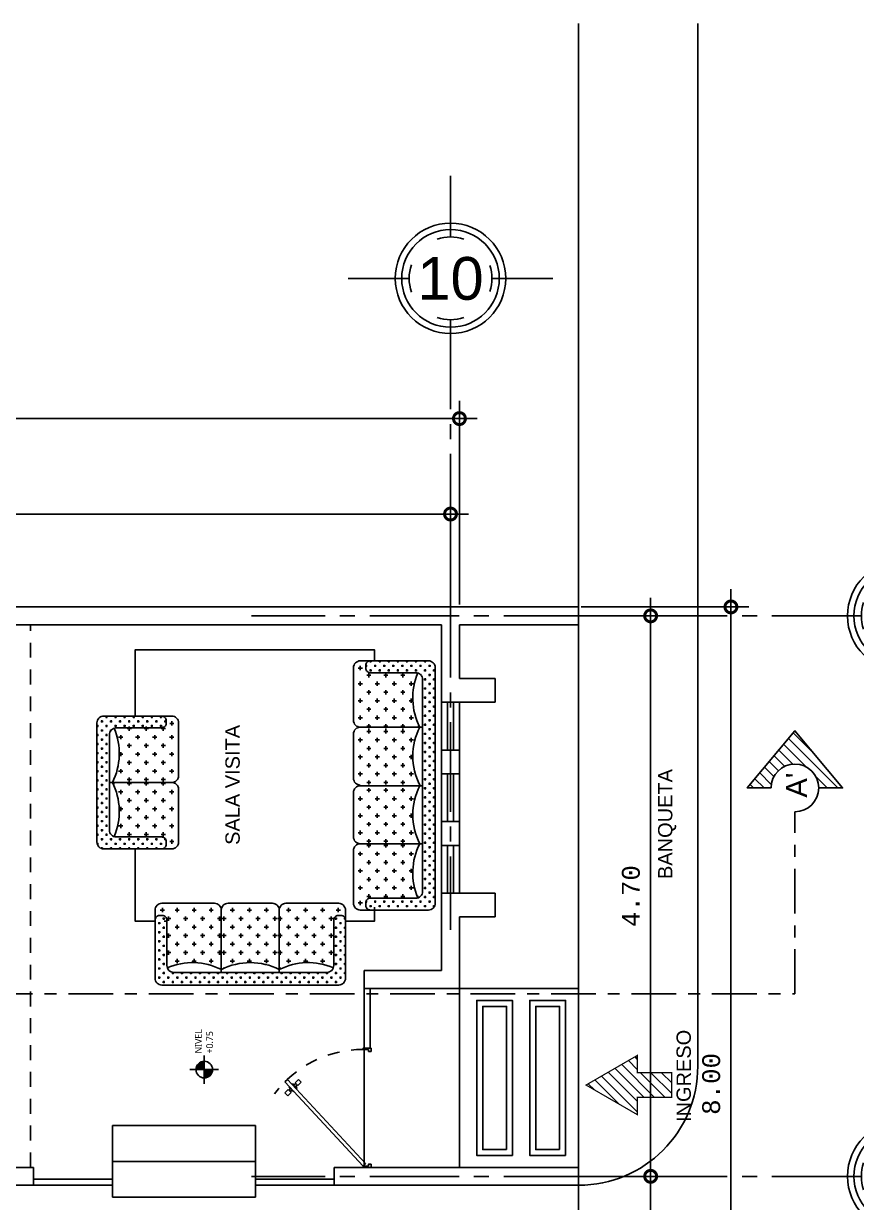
# Model space of a CAD drawing. Header units: inches. Extents: x -9 to 337, y -247 to 209.
# Drawn here: x 297.27 to 304.25, y 95.69 to 105.57 of the extents above; entities that cross this region are included whole.
import ezdxf
from ezdxf.enums import TextEntityAlignment as Align

# ---------------------------------------------------------------- set-up
doc = ezdxf.new("R2010")
doc.units = ezdxf.units.IN
doc.header["$MEASUREMENT"] = 0
doc.header["$PDMODE"] = 34
for name, pattern in [('CENTER2', [1.125, 0.75, -0.125, 0.125, -0.125]), ('HIDDEN', [0.375, 0.25, -0.125]), ('RAYITAS', [0.375, 0.25, -0.125])]:
    doc.linetypes.add(name, pattern=pattern)
for name, color, linetype in [('artefactos', 9, 'Continuous'), ('FURN', 7, 'Continuous'), ('HATCH-F', 7, 'Continuous')]:
    doc.layers.add(name, color=color, linetype=linetype)
doc.styles.add('MONOTXT4', font='monotxt4.shx')
doc.styles.get("Standard").update_dxf_attribs({"font": 'arial.ttf'})
doc.linetypes.add('ZIGZAG', pattern='A,0.0001,-0.2,[131,ltypeshp.shx,S=0.2,R=0,X=-0.2,Y=0],-0.4,[131,ltypeshp.shx,S=0.2,R=180,X=0.2,Y=0],-0.2', length=0.8001)
doc.dimstyles.new('E100', dxfattribs={"dimtxt": 0.15, "dimasz": 0.2, "dimexe": 0.15, "dimexo": 0.02, "dimgap": 0.09, "dimtad": 1, "dimzin": 0, "dimdsep": 46, "dimtxsty": 'MONOTXT4', "dimblk": 'DOTSMALL', "dimcen": 0.01, "dimdle": 0.15, "dimclrd": 1, "dimclre": 1, "dimclrt": 2, "dimadec": 0, "dimazin": 0, "dimtfac": 1, "dimtofl": 0, "dimtmove": 1, "dimatfit": 1, "dimldrblk": 'OPEN90', "dimfxl": 1, "dimtolj": 1, "dimtzin": 0, "dimarcsym": 0})

# ---------------------------------------------------------------- blocks, each defined once
blk = doc.blocks.new('*X4')
at = {"color": 0}
for p, q in [((-217.62, -46), (-217, -46)), ((-217.5, -46.5), (-217.5, -45.64)), ((-215.8, -44), (-215, -44)), ((-215.5, -44.5), (-215.5, -43.9)), ((-214, -46), (-213, -46)), ((-213.5, -46.5), (-213.5, -45.5)), ((-212, -44), (-211, -44)), ((-211.5, -44.5), (-211.5, -43.8)), ((-210, -46), (-209, -46)), ((-209.5, -46.5), (-209.5, -45.5)), ((-208, -44), (-207, -44)), ((-207.5, -44.5), (-207.5, -43.8)), ((-206, -46), (-205, -46)), ((-205.5, -46.5), (-205.5, -45.5)), ((-204, -44), (-203, -44)), ((-203.5, -44.5), (-203.5, -43.8)), ((-202, -46), (-201, -46)), ((-201.5, -46.5), (-201.5, -45.5)), ((-200, -44), (-199, -44)), ((-199.5, -44.5), (-199.5, -43.8)), ((-198, -46), (-197, -46)), ((-197.5, -46.5), (-197.5, -45.5)), ((-196, -44), (-195, -44)), ((-195.5, -44.5), (-195.5, -43.8)), ((-194, -46), (-193, -46)), ((-193.5, -46.5), (-193.5, -45.5)), ((-192, -44), (-191, -44)), ((-191.5, -44.5), (-191.5, -43.8)), ((-190, -46), (-189, -46)), ((-189.5, -46.5), (-189.5, -45.5)), ((-188, -44), (-187, -44)), ((-187.5, -44.5), (-187.5, -43.8)), ((-186, -46), (-185, -46)), ((-185.5, -46.5), (-185.5, -45.5)), ((-184, -44), (-183, -44)), ((-183.5, -44.5), (-183.5, -43.8)), ((-182, -46), (-181, -46)), ((-181.5, -46.5), (-181.5, -45.5)), ((-180, -44), (-179, -44)), ((-179.5, -44.5), (-179.5, -43.8)), ((-178, -46), (-177, -46)), ((-177.5, -46.5), (-177.5, -45.5)), ((-176, -44), (-175, -44)), ((-175.5, -44.5), (-175.5, -43.8)), ((-174, -46), (-173, -46)), ((-173.5, -46.5), (-173.5, -45.5)), ((-172, -44), (-171, -44)), ((-171.5, -44.5), (-171.5, -43.8)), ((-170, -46), (-169, -46)), ((-169.5, -46.5), (-169.5, -45.5)), ((-168, -44), (-167, -44)), ((-167.5, -44.5), (-167.5, -43.8)), ((-166, -46), (-165, -46)), ((-165.5, -46.5), (-165.5, -45.5)), ((-164, -44), (-163, -44)), ((-163.5, -44.5), (-163.5, -43.8)), ((-162, -46), (-161, -46)), ((-161.5, -46.5), (-161.5, -45.5)), ((-217.73, -50), (-217, -50)), ((-217.5, -50.5), (-217.5, -49.5)), ((-216, -48), (-215, -48)), ((-215.5, -48.5), (-215.5, -47.5)), ((-215.5, -52.5), (-215.5, -51.5)), ((-214, -50), (-213, -50)), ((-213.5, -50.5), (-213.5, -49.5)), ((-212, -48), (-211, -48)), ((-211.5, -48.5), (-211.5, -47.5)), ((-208, -48), (-207, -48)), ((-207.5, -48.5), (-207.5, -47.5)), ((-204, -48), (-203, -48)), ((-203.5, -48.5), (-203.5, -47.5)), ((-200, -48), (-199, -48)), ((-199.5, -48.5), (-199.5, -47.5)), ((-196, -48), (-195, -48)), ((-195.5, -48.5), (-195.5, -47.5)), ((-192, -48), (-191, -48)), ((-191.5, -48.5), (-191.5, -47.5)), ((-188, -48), (-187, -48)), ((-187.5, -48.5), (-187.5, -47.5)), ((-184, -48), (-183, -48)), ((-183.5, -48.5), (-183.5, -47.5)), ((-180, -48), (-179, -48)), ((-179.5, -48.5), (-179.5, -47.5)), ((-176, -48), (-175, -48)), ((-175.5, -48.5), (-175.5, -47.5)), ((-172, -48), (-171, -48)), ((-171.5, -48.5), (-171.5, -47.5)), ((-168, -48), (-167, -48)), ((-167.5, -48.5), (-167.5, -47.5)), ((-165.55, -50), (-165, -50)), ((-165.5, -50.04), (-165.5, -49.5)), ((-164, -48), (-163, -48)), ((-163.5, -48.5), (-163.5, -47.5)), ((-163.5, -52.5), (-163.5, -51.5)), ((-162, -50), (-161, -50)), ((-161.5, -50.5), (-161.5, -49.5)), ((-160, -48), (-159.19, -48)), ((-159.5, -48.5), (-159.5, -47.5)), ((-159.5, -52.5), (-159.5, -51.5)), ((-217.73, -54), (-217, -54)), ((-217.5, -54.5), (-217.5, -53.5)), ((-216, -52), (-215, -52)), ((-216, -56), (-215, -56)), ((-215.5, -56.5), (-215.5, -55.5)), ((-214, -54), (-213, -54)), ((-213.5, -54.5), (-213.5, -53.5)), ((-164, -52), (-163, -52)), ((-164, -56), (-163, -56)), ((-163.5, -56.5), (-163.5, -55.5)), ((-162, -54), (-161, -54)), ((-161.5, -54.5), (-161.5, -53.5)), ((-160, -52), (-159.19, -52)), ((-160, -56), (-159.19, -56)), ((-159.5, -56.5), (-159.5, -55.5)), ((-217.73, -58), (-217, -58)), ((-217.73, -62), (-217, -62)), ((-217.5, -58.5), (-217.5, -57.5)), ((-217.5, -62.5), (-217.5, -61.5)), ((-216, -60), (-215, -60)), ((-215.5, -60.5), (-215.5, -59.5)), ((-214, -58), (-213, -58)), ((-214, -62), (-213, -62)), ((-213.5, -58.5), (-213.5, -57.5)), ((-213.5, -62.5), (-213.5, -61.5)), ((-164, -60), (-163, -60)), ((-163.5, -60.5), (-163.5, -59.5)), ((-162, -58), (-161, -58)), ((-162, -62), (-161, -62)), ((-161.5, -58.5), (-161.5, -57.5)), ((-161.5, -62.5), (-161.5, -61.5)), ((-160, -60), (-159.19, -60)), ((-159.5, -60.5), (-159.5, -59.5)), ((-217.73, -66), (-217, -66)), ((-217.5, -66.5), (-217.5, -65.5)), ((-216, -64), (-215, -64)), ((-215.5, -64.5), (-215.5, -63.5)), ((-215.5, -68.5), (-215.5, -67.5)), ((-214, -66), (-213, -66)), ((-213.5, -66.5), (-213.5, -65.5)), ((-164, -64), (-163, -64)), ((-163.5, -64.5), (-163.5, -63.5)), ((-163.5, -68.5), (-163.5, -67.5)), ((-162, -66), (-161, -66)), ((-161.5, -66.5), (-161.5, -65.5)), ((-160, -64), (-159.19, -64)), ((-159.5, -64.5), (-159.5, -63.5)), ((-159.5, -68.5), (-159.5, -67.5)), ((-217.73, -70), (-217, -70)), ((-217.5, -70.5), (-217.5, -69.5)), ((-216, -68), (-215, -68)), ((-216, -72), (-215, -72)), ((-215.5, -72.5), (-215.5, -71.5)), ((-214, -70), (-213, -70)), ((-213.5, -70.5), (-213.5, -69.5)), ((-164, -68), (-163, -68)), ((-164, -72), (-163, -72)), ((-163.5, -72.5), (-163.5, -71.5)), ((-162, -70), (-161, -70)), ((-161.5, -70.5), (-161.5, -69.5)), ((-160, -68), (-159.19, -68)), ((-160, -72), (-159.19, -72)), ((-159.5, -72.5), (-159.5, -71.5)), ((-214, -74), (-213.25, -74)), ((-213.5, -74.17), (-213.5, -73.5)), ((-162, -74), (-161, -74)), ((-161.5, -74.43), (-161.5, -73.5))]:
    blk.add_line(p, q, dxfattribs=at)
blk = doc.blocks.new('*X3')
at = {"color": 0}
for p, q in [((-186.56, -8.44), (-186.56, -8.43)), ((-182.81, -12.19), (-182.81, -10.31)), ((-167.81, -12.19), (-167.81, -10.31)), ((-164.06, -8.44), (-164.06, -8.09)), ((-187.5, -15), (-185.62, -15)), ((-186.56, -15.94), (-186.56, -14.06)), ((-183.75, -11.25), (-181.88, -11.25)), ((-180, -15), (-178.12, -15)), ((-179.06, -15.94), (-179.06, -14.06)), ((-176.25, -11.25), (-174.38, -11.25)), ((-175.31, -12.19), (-175.31, -10.6)), ((-172.5, -15), (-170.62, -15)), ((-171.56, -15.94), (-171.56, -14.06)), ((-168.75, -11.25), (-166.88, -11.25)), ((-165, -15), (-163.12, -15)), ((-164.06, -15.94), (-164.06, -14.06)), ((-183.75, -18.75), (-181.88, -18.75)), ((-182.81, -19.69), (-182.81, -17.81)), ((-176.25, -18.75), (-174.38, -18.75)), ((-175.31, -19.69), (-175.31, -17.81)), ((-168.75, -18.75), (-166.88, -18.75)), ((-167.81, -19.69), (-167.81, -17.81)), ((-187.5, -22.5), (-185.62, -22.5)), ((-186.56, -23.44), (-186.56, -21.56)), ((-182.81, -27.19), (-182.81, -25.31)), ((-180, -22.5), (-178.12, -22.5)), ((-179.06, -23.44), (-179.06, -21.56)), ((-175.31, -27.19), (-175.31, -25.31)), ((-172.5, -22.5), (-170.62, -22.5)), ((-171.56, -23.44), (-171.56, -21.56)), ((-167.81, -27.19), (-167.81, -25.31)), ((-165, -22.5), (-163.12, -22.5)), ((-164.06, -23.44), (-164.06, -21.56)), ((-187.5, -30), (-185.62, -30)), ((-186.56, -30.94), (-186.56, -29.06)), ((-183.75, -26.25), (-181.88, -26.25)), ((-180, -30), (-178.12, -30)), ((-179.06, -30.94), (-179.06, -29.06)), ((-176.25, -26.25), (-174.38, -26.25)), ((-172.5, -30), (-170.62, -30)), ((-171.56, -30.94), (-171.56, -29.06)), ((-168.75, -26.25), (-166.88, -26.25)), ((-165, -30), (-163.12, -30)), ((-164.06, -30.94), (-164.06, -29.06)), ((-183.75, -33.75), (-181.88, -33.75)), ((-182.81, -34.69), (-182.81, -32.81)), ((-176.25, -33.75), (-174.38, -33.75)), ((-175.31, -34.69), (-175.31, -32.81)), ((-168.75, -33.75), (-166.88, -33.75)), ((-167.81, -34.69), (-167.81, -32.81)), ((-179.06, -36.74), (-179.06, -36.56)), ((-171.56, -36.74), (-171.56, -36.56))]:
    blk.add_line(p, q, dxfattribs=at)
blk = doc.blocks.new('a2')
at = {"layer": 'FURN', "color": 1}
blk.add_line((26.73, -358.041), (26.73, -358.587), dxfattribs=at)
blk.add_lwpolyline([(27.316, -358.499, -0.414214), (27.276, -358.539), (27.251, -358.539, -0.414214), (27.211, -358.499), (27.211, -358.097, 0.414214), (27.151, -358.037), (26.31, -358.037, 0.414214), (26.25, -358.097), (26.25, -358.499, -0.414214), (26.21, -358.539), (26.185, -358.539, -0.414214), (26.145, -358.499), (26.145, -357.987, -0.414214), (26.205, -357.927), (27.256, -357.927, -0.414214), (27.316, -357.987), (27.316, -358.587, -0.414214), (27.256, -358.647), (26.79, -358.647, -0.414214), (26.73, -358.587), (26.73, -358.587, -0.414214), (26.67, -358.647), (26.205, -358.647, -0.414214), (26.145, -358.587), (26.145, -358.499)], format="xyb", dxfattribs=at)
for centre, start, end in [((26.475, -357.56), 246.8146, 296.9546), ((26.986, -357.56), 243.0454, 293.1854)]:
    blk.add_arc(centre, 0.564, start, end, dxfattribs=at)
at = {"layer": 'HATCH-F', "color": 1}
for p, q in [((26.209, -358.569), (26.209, -358.606)), ((27.251, -358.569), (27.251, -358.606)), ((26.228, -358.587), (26.19, -358.587)), ((27.27, -358.587), (27.232, -358.587))]:
    blk.add_line(p, q, dxfattribs=at)
at = {"layer": 'HATCH-F', "color": 8, "transparency": 33554610}
for name, p, xscale, yscale, zscale in [('*X4', (30.499, -357.051), 0.01999999999998892, 0.01999999999998892, 0.01999999999998892), ('*X3', (30.003, -357.912), 0.01999999999998892, 0.01999999999998892, 0.01999999999998892), ('*X3', (23.474, -357.912), -0.01999999999998892, 0.01999999999998181, 0.01999999999999034)]:
    blk.add_blockref(name, p, dxfattribs=dict(at, xscale=xscale, yscale=yscale, zscale=zscale))
blk = doc.blocks.new('*X5')
at = {"color": 0}
for p, q in [((-186.56, -8.44), (-186.56, -8.43)), ((-182.81, -12.19), (-182.81, -10.31)), ((-167.81, -12.19), (-167.81, -10.31)), ((-164.06, -8.44), (-164.06, -8.09)), ((-187.5, -15), (-185.62, -15)), ((-186.56, -15.94), (-186.56, -14.06)), ((-183.75, -11.25), (-181.88, -11.25)), ((-180, -15), (-178.12, -15)), ((-179.06, -15.94), (-179.06, -14.06)), ((-176.25, -11.25), (-174.38, -11.25)), ((-175.31, -12.19), (-175.31, -10.6)), ((-172.5, -15), (-170.62, -15)), ((-171.56, -15.94), (-171.56, -14.06)), ((-168.75, -11.25), (-166.88, -11.25)), ((-165, -15), (-163.12, -15)), ((-164.06, -15.94), (-164.06, -14.06)), ((-183.75, -18.75), (-181.88, -18.75)), ((-182.81, -19.69), (-182.81, -17.81)), ((-176.25, -18.75), (-174.38, -18.75)), ((-175.31, -19.69), (-175.31, -17.81)), ((-168.75, -18.75), (-166.88, -18.75)), ((-167.81, -19.69), (-167.81, -17.81)), ((-187.5, -22.5), (-185.62, -22.5)), ((-186.56, -23.44), (-186.56, -21.56)), ((-182.81, -27.19), (-182.81, -25.31)), ((-180, -22.5), (-178.12, -22.5)), ((-179.06, -23.44), (-179.06, -21.56)), ((-175.31, -27.19), (-175.31, -25.31)), ((-172.5, -22.5), (-170.62, -22.5)), ((-171.56, -23.44), (-171.56, -21.56)), ((-167.81, -27.19), (-167.81, -25.31)), ((-165, -22.5), (-163.12, -22.5)), ((-164.06, -23.44), (-164.06, -21.56)), ((-187.5, -30), (-185.62, -30)), ((-186.56, -30.94), (-186.56, -29.06)), ((-183.75, -26.25), (-181.88, -26.25)), ((-180, -30), (-178.12, -30)), ((-179.06, -30.94), (-179.06, -29.06)), ((-176.25, -26.25), (-174.38, -26.25)), ((-172.5, -30), (-170.62, -30)), ((-171.56, -30.94), (-171.56, -29.06)), ((-168.75, -26.25), (-166.88, -26.25)), ((-165, -30), (-163.12, -30)), ((-164.06, -30.94), (-164.06, -29.06)), ((-183.75, -33.75), (-181.88, -33.75)), ((-182.81, -34.69), (-182.81, -32.81)), ((-176.25, -33.75), (-174.38, -33.75)), ((-175.31, -34.69), (-175.31, -32.81)), ((-168.75, -33.75), (-166.88, -33.75)), ((-167.81, -34.69), (-167.81, -32.81)), ((-179.06, -36.74), (-179.06, -36.56)), ((-171.56, -36.74), (-171.56, -36.56))]:
    blk.add_line(p, q, dxfattribs=at)
blk = doc.blocks.new('*X6')
at = {"color": 0}
for p, q in [((-217.2, -2), (-217, -2)), ((-216, -4), (-215, -4)), ((-215.5, -4.5), (-215.5, -3.5)), ((-214, -2), (-213, -2)), ((-213.5, -2.5), (-213.5, -1.5)), ((-212, -4), (-211, -4)), ((-211.5, -4.5), (-211.5, -3.5)), ((-210, -2), (-209, -2)), ((-209.5, -2.5), (-209.5, -1.5)), ((-208, -4), (-207, -4)), ((-207.5, -4.5), (-207.5, -3.5)), ((-206, -2), (-205, -2)), ((-205.5, -2.5), (-205.5, -1.5)), ((-204, -4), (-203, -4)), ((-203.5, -4.5), (-203.5, -3.5)), ((-202, -2), (-201, -2)), ((-201.5, -2.5), (-201.5, -1.5)), ((-200, -4), (-199, -4)), ((-199.5, -4.5), (-199.5, -3.5)), ((-198, -2), (-197, -2)), ((-197.5, -2.5), (-197.5, -1.5)), ((-196, -4), (-195, -4)), ((-195.5, -4.5), (-195.5, -3.5)), ((-194, -2), (-193, -2)), ((-193.5, -2.5), (-193.5, -1.5)), ((-192, -4), (-191, -4)), ((-191.5, -4.5), (-191.5, -3.5)), ((-190, -2), (-189, -2)), ((-189.5, -2.5), (-189.5, -1.5)), ((-188, -4), (-187, -4)), ((-187.5, -4.5), (-187.5, -3.5)), ((-186, -2), (-185, -2)), ((-185.5, -2.5), (-185.5, -1.5)), ((-184, -4), (-183, -4)), ((-183.5, -4.5), (-183.5, -3.5)), ((-182, -2), (-181, -2)), ((-181.5, -2.5), (-181.5, -1.5)), ((-180, -4), (-179, -4)), ((-179.5, -4.5), (-179.5, -3.5)), ((-178, -2), (-177, -2)), ((-177.5, -2.5), (-177.5, -1.5)), ((-176, -4), (-175, -4)), ((-175.5, -4.5), (-175.5, -3.5)), ((-174, -2), (-173, -2)), ((-173.5, -2.5), (-173.5, -1.5)), ((-172, -4), (-171, -4)), ((-171.5, -4.5), (-171.5, -3.5)), ((-170, -2), (-169, -2)), ((-169.5, -2.5), (-169.5, -1.5)), ((-168, -4), (-167, -4)), ((-167.5, -4.5), (-167.5, -3.5)), ((-166, -2), (-165, -2)), ((-165.5, -2.5), (-165.5, -1.5)), ((-164, -4), (-163, -4)), ((-163.5, -4.5), (-163.5, -3.5)), ((-162, -2), (-161, -2)), ((-161.5, -2.5), (-161.5, -1.5)), ((-160, -4), (-159, -4)), ((-159.5, -4.5), (-159.5, -3.5)), ((-158, -2), (-157, -2)), ((-157.5, -2.5), (-157.5, -1.5)), ((-156, -4), (-155, -4)), ((-155.5, -4.5), (-155.5, -3.5)), ((-154, -2), (-153, -2)), ((-153.5, -2.5), (-153.5, -1.5)), ((-152, -4), (-151, -4)), ((-151.5, -4.5), (-151.5, -3.5)), ((-150, -2), (-149, -2)), ((-149.5, -2.5), (-149.5, -1.5)), ((-148, -4), (-147, -4)), ((-147.5, -4.5), (-147.5, -3.5)), ((-146, -2), (-145, -2)), ((-145.5, -2.5), (-145.5, -1.5)), ((-144, -4), (-143, -4)), ((-143.5, -4.5), (-143.5, -3.5)), ((-142, -2), (-141, -2)), ((-141.5, -2.5), (-141.5, -1.5)), ((-140, -4), (-139, -4)), ((-139.5, -4.5), (-139.5, -3.5)), ((-138, -2), (-137, -2)), ((-137.5, -2.5), (-137.5, -1.5)), ((-136, -4), (-135, -4)), ((-135.5, -4.5), (-135.5, -3.5)), ((-217.73, -6), (-217, -6)), ((-217.73, -10), (-217, -10)), ((-217.5, -6.5), (-217.5, -5.5)), ((-217.5, -10.5), (-217.5, -9.5)), ((-216, -8), (-215, -8)), ((-215.5, -8.5), (-215.5, -7.5)), ((-214, -6), (-213, -6)), ((-214, -10), (-213, -10)), ((-213.5, -6.5), (-213.5, -5.5)), ((-213.5, -10.5), (-213.5, -9.5)), ((-210, -6), (-209, -6)), ((-209.5, -6.24), (-209.5, -5.5)), ((-206, -6), (-205, -6)), ((-205.5, -6.24), (-205.5, -5.5)), ((-202, -6), (-201, -6)), ((-201.5, -6.24), (-201.5, -5.5)), ((-198, -6), (-197, -6)), ((-197.5, -6.24), (-197.5, -5.5)), ((-194, -6), (-193, -6)), ((-193.5, -6.24), (-193.5, -5.5)), ((-190, -6), (-189, -6)), ((-189.5, -6.24), (-189.5, -5.5)), ((-186, -6), (-185, -6)), ((-185.5, -6.24), (-185.5, -5.5)), ((-182, -6), (-181, -6)), ((-181.5, -6.24), (-181.5, -5.5)), ((-178, -6), (-177, -6)), ((-177.5, -6.24), (-177.5, -5.5)), ((-174, -6), (-173, -6)), ((-173.5, -6.24), (-173.5, -5.5)), ((-170, -6), (-169, -6)), ((-169.5, -6.24), (-169.5, -5.5)), ((-166, -6), (-165, -6)), ((-165.5, -6.24), (-165.5, -5.5)), ((-162, -6), (-161, -6)), ((-161.5, -6.24), (-161.5, -5.5)), ((-158, -6), (-157, -6)), ((-157.5, -6.24), (-157.5, -5.5)), ((-154, -6), (-153, -6)), ((-153.5, -6.24), (-153.5, -5.5)), ((-150, -6), (-149, -6)), ((-149.5, -6.24), (-149.5, -5.5)), ((-146, -6), (-145, -6)), ((-145.5, -6.24), (-145.5, -5.5)), ((-142, -6), (-141, -6)), ((-141.5, -6.27), (-141.5, -5.5)), ((-139.18, -8), (-139, -8)), ((-138, -6), (-137, -6)), ((-138, -10), (-137, -10)), ((-137.5, -6.5), (-137.5, -5.5)), ((-137.5, -10.5), (-137.5, -9.5)), ((-136, -8), (-135, -8)), ((-135.5, -8.5), (-135.5, -7.5)), ((-134, -6), (-133.67, -6)), ((-134, -10), (-133.67, -10)), ((-217.73, -14), (-217, -14)), ((-217.5, -14.5), (-217.5, -13.5)), ((-216, -12), (-215, -12)), ((-215.5, -12.5), (-215.5, -11.5)), ((-215.5, -16.5), (-215.5, -15.5)), ((-214, -14), (-213, -14)), ((-213.5, -14.5), (-213.5, -13.5)), ((-138, -14), (-137, -14)), ((-137.5, -14.5), (-137.5, -13.5)), ((-136, -12), (-135, -12)), ((-135.5, -12.5), (-135.5, -11.5)), ((-135.5, -16.5), (-135.5, -15.5)), ((-134, -14), (-133.67, -14)), ((-217.73, -18), (-217, -18)), ((-217.5, -18.5), (-217.5, -17.5)), ((-216, -16), (-215, -16)), ((-216, -20), (-215, -20)), ((-215.5, -20.5), (-215.5, -19.5)), ((-214, -18), (-213, -18)), ((-213.5, -18.5), (-213.5, -17.5)), ((-138, -18), (-137, -18)), ((-137.5, -18.5), (-137.5, -17.5)), ((-136, -16), (-135, -16)), ((-136, -20), (-135, -20)), ((-135.5, -20.5), (-135.5, -19.5)), ((-134, -18), (-133.67, -18)), ((-217.73, -22), (-217, -22)), ((-217.5, -22.5), (-217.5, -21.5)), ((-217.5, -26.5), (-217.5, -25.5)), ((-216, -24), (-215, -24)), ((-215.5, -24.5), (-215.5, -23.5)), ((-214, -22), (-213, -22)), ((-213.5, -22.5), (-213.5, -21.5)), ((-213.5, -26.5), (-213.5, -25.5)), ((-138, -22), (-137, -22)), ((-137.5, -22.5), (-137.5, -21.5)), ((-137.5, -26.5), (-137.5, -25.5)), ((-136, -24), (-135, -24)), ((-135.5, -24.5), (-135.5, -23.5)), ((-134, -22), (-133.67, -22)), ((-217.73, -26), (-217, -26)), ((-217.73, -30), (-217, -30)), ((-217.5, -30.5), (-217.5, -29.5)), ((-216, -28), (-215, -28)), ((-215.5, -28.5), (-215.5, -27.5)), ((-214, -26), (-213, -26)), ((-214, -30), (-213, -30)), ((-213.5, -30.5), (-213.5, -29.5)), ((-138, -26), (-137, -26)), ((-138, -30), (-137, -30)), ((-137.5, -30.5), (-137.5, -29.5)), ((-136, -28), (-135, -28)), ((-135.5, -28.5), (-135.5, -27.5)), ((-134, -26), (-133.67, -26)), ((-134, -30), (-133.67, -30))]:
    blk.add_line(p, q, dxfattribs=at)
blk = doc.blocks.new('a3')
at = {"layer": 'FURN', "color": 1}
blk.add_line((29.079, -358.14), (29.079, -358.686), dxfattribs=at)
for points in [[(29.59, -358.14), (29.59, -358.686, 0.414214), (29.65, -358.746), (30.115, -358.746, 0.414214), (30.175, -358.686), (30.175, -358.085, 0.414214), (30.115, -358.025), (28.554, -358.025, 0.414214), (28.494, -358.085), (28.494, -358.598, 0.414214), (28.534, -358.638), (28.558, -358.638, 0.414214), (28.598, -358.598), (28.598, -358.196, -0.414214), (28.658, -358.136), (30.01, -358.136, -0.414214), (30.07, -358.196), (30.07, -358.598, 0.414214), (30.11, -358.638), (30.135, -358.638, 0.414214), (30.175, -358.598)], [(29.59, -358.686, -0.414214), (29.53, -358.746), (29.139, -358.746, -0.414214), (29.079, -358.686, -0.414214), (29.019, -358.746), (28.554, -358.746, -0.414214), (28.494, -358.686), (28.494, -358.598)]]:
    blk.add_lwpolyline(points, format="xyb", dxfattribs=at)
for centre, start, end in [((28.823, -357.659), 246.8146, 296.9299), ((29.334, -357.659), 243.0701, 296.9299), ((29.845, -357.659), 243.0701, 293.1854)]:
    blk.add_arc(centre, 0.564, start, end, dxfattribs=at)
at = {"layer": 'HATCH-F', "color": 1}
for p, q in [((28.558, -358.667), (28.558, -358.705)), ((30.11, -358.667), (30.11, -358.705)), ((28.577, -358.686), (28.539, -358.686)), ((30.129, -358.686), (30.092, -358.686))]:
    blk.add_line(p, q, dxfattribs=at)
at = {"layer": 'HATCH-F', "color": 8, "transparency": 33554610, "xscale": 0.01999999999998892, "yscale": 0.01999999999998892, "zscale": 0.01999999999998892}
for name, p in [('*X6', (32.848, -358.011)), ('*X5', (32.352, -358.011)), ('*X5', (32.848, -358.011)), ('*X5', (33.336, -358.011))]:
    blk.add_blockref(name, p, dxfattribs=at)
blk = doc.blocks.new('*X7')
at = {"color": 0}
for p, q in [((-186.56, -8.44), (-186.56, -8.43)), ((-182.81, -12.19), (-182.81, -10.31)), ((-167.81, -12.19), (-167.81, -10.31)), ((-164.06, -8.44), (-164.06, -8.09)), ((-187.5, -15), (-185.62, -15)), ((-186.56, -15.94), (-186.56, -14.06)), ((-183.75, -11.25), (-181.88, -11.25)), ((-180, -15), (-178.12, -15)), ((-179.06, -15.94), (-179.06, -14.06)), ((-176.25, -11.25), (-174.38, -11.25)), ((-175.31, -12.19), (-175.31, -10.6)), ((-172.5, -15), (-170.62, -15)), ((-171.56, -15.94), (-171.56, -14.06)), ((-168.75, -11.25), (-166.88, -11.25)), ((-165, -15), (-163.12, -15)), ((-164.06, -15.94), (-164.06, -14.06)), ((-183.75, -18.75), (-181.88, -18.75)), ((-182.81, -19.69), (-182.81, -17.81)), ((-176.25, -18.75), (-174.38, -18.75)), ((-175.31, -19.69), (-175.31, -17.81)), ((-168.75, -18.75), (-166.88, -18.75)), ((-167.81, -19.69), (-167.81, -17.81)), ((-187.5, -22.5), (-185.62, -22.5)), ((-186.56, -23.44), (-186.56, -21.56)), ((-182.81, -27.19), (-182.81, -25.31)), ((-180, -22.5), (-178.12, -22.5)), ((-179.06, -23.44), (-179.06, -21.56)), ((-175.31, -27.19), (-175.31, -25.31)), ((-172.5, -22.5), (-170.62, -22.5)), ((-171.56, -23.44), (-171.56, -21.56)), ((-167.81, -27.19), (-167.81, -25.31)), ((-165, -22.5), (-163.12, -22.5)), ((-164.06, -23.44), (-164.06, -21.56)), ((-187.5, -30), (-185.62, -30)), ((-186.56, -30.94), (-186.56, -29.06)), ((-183.75, -26.25), (-181.88, -26.25)), ((-180, -30), (-178.12, -30)), ((-179.06, -30.94), (-179.06, -29.06)), ((-176.25, -26.25), (-174.38, -26.25)), ((-172.5, -30), (-170.62, -30)), ((-171.56, -30.94), (-171.56, -29.06)), ((-168.75, -26.25), (-166.88, -26.25)), ((-165, -30), (-163.12, -30)), ((-164.06, -30.94), (-164.06, -29.06)), ((-183.75, -33.75), (-181.88, -33.75)), ((-182.81, -34.69), (-182.81, -32.81)), ((-176.25, -33.75), (-174.38, -33.75)), ((-175.31, -34.69), (-175.31, -32.81)), ((-168.75, -33.75), (-166.88, -33.75)), ((-167.81, -34.69), (-167.81, -32.81)), ((-179.06, -36.74), (-179.06, -36.56)), ((-171.56, -36.74), (-171.56, -36.56))]:
    blk.add_line(p, q, dxfattribs=at)
blk = doc.blocks.new('*X8')
at = {"color": 0}
for p, q in [((-214, 42), (-213, 42)), ((-213.5, 41.5), (-213.5, 42.5)), ((-210, 42), (-209, 42)), ((-209.5, 41.5), (-209.5, 42.5)), ((-206, 42), (-205, 42)), ((-205.5, 41.5), (-205.5, 42.5)), ((-202, 42), (-201, 42)), ((-201.5, 41.5), (-201.5, 42.5)), ((-198, 42), (-197, 42)), ((-197.5, 41.5), (-197.5, 42.5)), ((-194, 42), (-193, 42)), ((-193.5, 41.5), (-193.5, 42.5)), ((-190, 42), (-189, 42)), ((-189.5, 41.5), (-189.5, 42.5)), ((-186, 42), (-185, 42)), ((-185.5, 41.5), (-185.5, 42.5)), ((-182, 42), (-181, 42)), ((-181.5, 41.5), (-181.5, 42.5)), ((-178, 42), (-177, 42)), ((-177.5, 41.5), (-177.5, 42.5)), ((-174, 42), (-173, 42)), ((-173.5, 41.5), (-173.5, 42.5)), ((-170, 42), (-169, 42)), ((-169.5, 41.5), (-169.5, 42.5)), ((-166, 42), (-165, 42)), ((-165.5, 41.5), (-165.5, 42.5)), ((-162, 42), (-161, 42)), ((-161.5, 41.5), (-161.5, 42.5)), ((-158, 42), (-157, 42)), ((-157.5, 41.5), (-157.5, 42.5)), ((-154, 42), (-153, 42)), ((-153.5, 41.5), (-153.5, 42.5)), ((-150, 42), (-149, 42)), ((-149.5, 41.5), (-149.5, 42.5)), ((-146, 42), (-145, 42)), ((-145.5, 41.5), (-145.5, 42.5)), ((-142, 42), (-141, 42)), ((-141.5, 41.5), (-141.5, 42.5)), ((-138, 42), (-137, 42)), ((-137.5, 41.5), (-137.5, 42.5)), ((-134, 42), (-133, 42)), ((-133.5, 41.5), (-133.5, 42.5)), ((-130, 42), (-129, 42)), ((-129.5, 41.5), (-129.5, 42.5)), ((-126, 42), (-125, 42)), ((-125.5, 41.5), (-125.5, 42.5)), ((-122, 42), (-121, 42)), ((-121.5, 41.5), (-121.5, 42.5)), ((-118, 42), (-117, 42)), ((-117.5, 41.5), (-117.5, 42.5)), ((-114, 42), (-113, 42)), ((-113.5, 41.5), (-113.5, 42.5)), ((-110, 42), (-109.15, 42)), ((-109.5, 41.5), (-109.5, 42.2)), ((-217.73, 38), (-217, 38)), ((-217.5, 37.5), (-217.5, 38.5)), ((-216, 40), (-215, 40)), ((-215.5, 39.5), (-215.5, 40.5)), ((-215.5, 35.5), (-215.5, 36.5)), ((-214, 38), (-213, 38)), ((-213.5, 37.5), (-213.5, 38.5)), ((-212, 40), (-211, 40)), ((-211.5, 39.5), (-211.5, 40.5)), ((-211.5, 36.2), (-211.5, 36.5)), ((-210, 38), (-209, 38)), ((-209.5, 37.5), (-209.5, 38.5)), ((-208, 40), (-207, 40)), ((-207.5, 39.5), (-207.5, 40.5)), ((-206, 38), (-205, 38)), ((-205.5, 37.5), (-205.5, 38.5)), ((-204, 40), (-203, 40)), ((-203.5, 39.5), (-203.5, 40.5)), ((-202, 38), (-201, 38)), ((-201.5, 37.5), (-201.5, 38.5)), ((-200, 40), (-199, 40)), ((-199.5, 39.5), (-199.5, 40.5)), ((-198, 38), (-197, 38)), ((-197.5, 37.5), (-197.5, 38.5)), ((-196, 40), (-195, 40)), ((-195.5, 39.5), (-195.5, 40.5)), ((-194, 38), (-193, 38)), ((-193.5, 37.5), (-193.5, 38.5)), ((-192, 40), (-191, 40)), ((-191.5, 39.5), (-191.5, 40.5)), ((-190, 38), (-189, 38)), ((-189.5, 37.5), (-189.5, 38.5)), ((-188, 40), (-187, 40)), ((-187.5, 39.5), (-187.5, 40.5)), ((-186, 38), (-185, 38)), ((-185.5, 37.5), (-185.5, 38.5)), ((-184, 40), (-183, 40)), ((-183.5, 39.5), (-183.5, 40.5)), ((-182, 38), (-181, 38)), ((-181.5, 37.5), (-181.5, 38.5)), ((-180, 40), (-179, 40)), ((-179.5, 39.5), (-179.5, 40.5)), ((-178, 38), (-177, 38)), ((-177.5, 37.5), (-177.5, 38.5)), ((-176, 40), (-175, 40)), ((-175.5, 39.5), (-175.5, 40.5)), ((-174, 38), (-173, 38)), ((-173.5, 37.5), (-173.5, 38.5)), ((-172, 40), (-171, 40)), ((-171.5, 39.5), (-171.5, 40.5)), ((-170, 38), (-169, 38)), ((-169.5, 37.5), (-169.5, 38.5)), ((-168, 40), (-167, 40)), ((-167.5, 39.5), (-167.5, 40.5)), ((-166, 38), (-165, 38)), ((-165.5, 37.5), (-165.5, 38.5)), ((-164, 40), (-163, 40)), ((-163.5, 39.5), (-163.5, 40.5)), ((-162, 38), (-161, 38)), ((-161.5, 37.5), (-161.5, 38.5)), ((-160, 40), (-159, 40)), ((-159.5, 39.5), (-159.5, 40.5)), ((-158, 38), (-157, 38)), ((-157.5, 37.5), (-157.5, 38.5)), ((-156, 40), (-155, 40)), ((-155.5, 39.5), (-155.5, 40.5)), ((-154, 38), (-153, 38)), ((-153.5, 37.5), (-153.5, 38.5)), ((-152, 40), (-151, 40)), ((-151.5, 39.5), (-151.5, 40.5)), ((-150, 38), (-149, 38)), ((-149.5, 37.5), (-149.5, 38.5)), ((-148, 40), (-147, 40)), ((-147.5, 39.5), (-147.5, 40.5)), ((-146, 38), (-145, 38)), ((-145.5, 37.5), (-145.5, 38.5)), ((-144, 40), (-143, 40)), ((-143.5, 39.5), (-143.5, 40.5)), ((-142, 38), (-141, 38)), ((-141.5, 37.5), (-141.5, 38.5)), ((-140, 40), (-139, 40)), ((-139.5, 39.5), (-139.5, 40.5)), ((-138, 38), (-137, 38)), ((-137.5, 37.5), (-137.5, 38.5)), ((-136, 40), (-135, 40)), ((-135.5, 39.5), (-135.5, 40.5)), ((-134, 38), (-133, 38)), ((-133.5, 37.5), (-133.5, 38.5)), ((-132, 40), (-131, 40)), ((-131.5, 39.5), (-131.5, 40.5)), ((-130, 38), (-129, 38)), ((-129.5, 37.5), (-129.5, 38.5)), ((-128, 40), (-127, 40)), ((-127.5, 39.5), (-127.5, 40.5)), ((-126, 38), (-125, 38)), ((-125.5, 37.5), (-125.5, 38.5)), ((-124, 40), (-123, 40)), ((-123.5, 39.5), (-123.5, 40.5)), ((-122, 38), (-121, 38)), ((-121.5, 37.5), (-121.5, 38.5)), ((-120, 40), (-119, 40)), ((-119.5, 39.5), (-119.5, 40.5)), ((-118, 38), (-117, 38)), ((-117.5, 37.5), (-117.5, 38.5)), ((-116, 40), (-115, 40)), ((-115.5, 39.5), (-115.5, 40.5)), ((-114, 38), (-113, 38)), ((-113.5, 37.5), (-113.5, 38.5)), ((-112, 40), (-111, 40)), ((-111.5, 39.5), (-111.5, 40.5)), ((-111.5, 35.5), (-111.5, 36.5)), ((-110, 38), (-109, 38)), ((-109.5, 37.5), (-109.5, 38.5)), ((-108, 40), (-107.84, 40)), ((-217.73, 34), (-217, 34)), ((-217.5, 33.5), (-217.5, 34.5)), ((-216, 36), (-215, 36)), ((-216, 32), (-215, 32)), ((-215.5, 31.5), (-215.5, 32.5)), ((-214, 34), (-213, 34)), ((-213.5, 33.5), (-213.5, 34.5)), ((-212, 36), (-211.7, 36)), ((-113.04, 34), (-113, 34)), ((-112, 36), (-111, 36)), ((-112, 32), (-111, 32)), ((-111.5, 31.5), (-111.5, 32.5)), ((-110, 34), (-109, 34)), ((-109.5, 33.5), (-109.5, 34.5)), ((-108, 36), (-107.8, 36)), ((-108, 32), (-107.8, 32)), ((-217.73, 30), (-217, 30)), ((-217.73, 26), (-217, 26)), ((-217.5, 29.5), (-217.5, 30.5)), ((-217.5, 25.5), (-217.5, 26.5)), ((-216, 28), (-215, 28)), ((-215.5, 27.5), (-215.5, 28.5)), ((-214, 30), (-213, 30)), ((-214, 26), (-213, 26)), ((-213.5, 29.5), (-213.5, 30.5)), ((-213.5, 25.5), (-213.5, 26.5)), ((-113.04, 30), (-113, 30)), ((-113.04, 26), (-113, 26)), ((-112, 28), (-111, 28)), ((-111.5, 27.5), (-111.5, 28.5)), ((-110, 30), (-109, 30)), ((-110, 26), (-109, 26)), ((-109.5, 29.5), (-109.5, 30.5)), ((-109.5, 25.5), (-109.5, 26.5)), ((-108, 28), (-107.8, 28)), ((-217.73, 22), (-217, 22)), ((-217.5, 21.5), (-217.5, 22.5)), ((-216, 24), (-215, 24)), ((-215.5, 23.5), (-215.5, 24.5)), ((-214, 22), (-213, 22)), ((-213.5, 21.5), (-213.5, 22.5)), ((-113.04, 22), (-113, 22)), ((-112, 24), (-111, 24)), ((-111.5, 23.5), (-111.5, 24.5)), ((-110, 22), (-109, 22)), ((-109.5, 21.5), (-109.5, 22.5)), ((-108, 24), (-107.8, 24)), ((-217.73, 18), (-217, 18)), ((-217.5, 17.5), (-217.5, 18.5)), ((-216, 20), (-215, 20)), ((-216, 16), (-215, 16)), ((-215.5, 19.5), (-215.5, 20.5)), ((-215.5, 15.5), (-215.5, 16.5)), ((-214, 18), (-213, 18)), ((-213.5, 17.5), (-213.5, 18.5)), ((-113.04, 18), (-113, 18)), ((-112, 20), (-111, 20)), ((-112, 16), (-111, 16)), ((-111.5, 19.5), (-111.5, 20.5)), ((-111.5, 15.5), (-111.5, 16.5)), ((-110, 18), (-109, 18)), ((-109.5, 17.5), (-109.5, 18.5)), ((-108, 20), (-107.8, 20)), ((-108, 16), (-107.8, 16)), ((-217.73, 14), (-217, 14)), ((-217.5, 13.5), (-217.5, 14.5)), ((-216, 12), (-215, 12)), ((-215.5, 11.86), (-215.5, 12.5)), ((-214, 14), (-213, 14)), ((-213.5, 13.5), (-213.5, 14.5)), ((-113.04, 14), (-113, 14)), ((-111.77, 12), (-111, 12)), ((-111.5, 11.92), (-111.5, 12.5)), ((-110, 14), (-109, 14)), ((-109.5, 13.5), (-109.5, 14.5))]:
    blk.add_line(p, q, dxfattribs=at)
blk = doc.blocks.new('a4')
at = {"layer": 'FURN', "color": 1}
for p, q in [((32.738, -358.242), (32.738, -358.788)), ((33.259, -358.769), (33.259, -358.807))]:
    blk.add_line(p, q, dxfattribs=at)
for points in [[(32.227, -358.242), (32.227, -358.788, 0.414214), (32.287, -358.848), (32.678, -358.848, 0.414214), (32.738, -358.788, 0.414214), (32.798, -358.848), (33.263, -358.848, 0.414214), (33.323, -358.788), (33.323, -358.187, 0.414214), (33.263, -358.127), (31.185, -358.127, 0.414214), (31.125, -358.187), (31.125, -358.7, 0.414214), (31.165, -358.74), (31.19, -358.74, 0.414214), (31.23, -358.7), (31.23, -358.298, -0.414214), (31.29, -358.238), (33.159, -358.238, -0.414214), (33.219, -358.298), (33.219, -358.7, 0.414214), (33.259, -358.74), (33.283, -358.74, 0.414214), (33.323, -358.7)], [(31.125, -358.7), (31.125, -358.788, 0.414214), (31.185, -358.848), (31.65, -358.848, 0.414214), (31.71, -358.788), (31.71, -358.242)], [(32.221, -358.788, -0.414214), (32.161, -358.848), (31.77, -358.848, -0.414214), (31.71, -358.788)]]:
    blk.add_lwpolyline(points, format="xyb", dxfattribs=at)
for centre, start, end in [((31.454, -357.761), 246.8146, 296.9299), ((31.965, -357.761), 243.0701, 296.9299), ((32.483, -357.761), 243.0701, 296.9299), ((32.994, -357.761), 243.0701, 293.1854)]:
    blk.add_arc(centre, 0.564, start, end, dxfattribs=at)
at = {"layer": 'HATCH-F', "color": 1}
for p, q in [((31.189, -358.769), (31.189, -358.807)), ((31.208, -358.788), (31.17, -358.788)), ((33.279, -358.788), (33.241, -358.788))]:
    blk.add_line(p, q, dxfattribs=at)
at = {"layer": 'HATCH-F', "color": 8, "transparency": 33554610, "xscale": 0.01999999999998892, "yscale": 0.01999999999998892, "zscale": 0.01999999999998892}
for name, p in [('*X8', (35.479, -358.977)), ('*X7', (34.983, -358.113)), ('*X7', (35.479, -358.113)), ('*X7', (35.997, -358.113)), ('*X7', (36.484, -358.113))]:
    blk.add_blockref(name, p, dxfattribs=at)
blk = doc.blocks.new('*U32')
at = {"layer": 'artefactos', "color": 8}
for p, q in [((0.0113, 0.0338), (0.7171, 0.6895)), ((0.0325, 0.0125), (0.7383, 0.6683)), ((0.6248, 0.6892), (0.6007, 0.6651)), ((0.6007, 0.6651), (0.6287, 0.6371)), ((0.6248, 0.6892), (0.6528, 0.6612)), ((0.6528, 0.6612), (0.6287, 0.6371)), ((0.675, 0.6532), (0.6367, 0.6149)), ((0.6367, 0.6149), (0.6396, 0.6121)), ((0.7019, 0.6262), (0.6637, 0.588)), ((0.675, 0.6532), (0.6778, 0.6503)), ((0.7099, 0.604), (0.6858, 0.5799)), ((0.7019, 0.6262), (0.699, 0.6291)), ((0.7379, 0.5761), (0.7099, 0.604)), ((0.7383, 0.6683), (0.7171, 0.6895)), ((0.6637, 0.588), (0.6608, 0.5908)), ((0.7138, 0.552), (0.6858, 0.5799)), ((0.7379, 0.5761), (0.7138, 0.552)), ((0, 0.0308), (0, -0.0308)), ((0.0083, 0.0338), (0.003, 0.0338)), ((0.0113, 0.0338), (0.0325, 0.0125)), ((0.0113, 0.0308), (0.0113, -0.0112)), ((0.9887, 0.0308), (0.9887, -0.0112)), ((0.9917, 0.0338), (0.997, 0.0338)), ((1, 0.0308), (1, -0.0308)), ((0.0252, -0.0338), (0.003, -0.0338)), ((0.0113, -0.0112), (0.0252, -0.0112)), ((0.0282, -0.0142), (0.0282, -0.0308)), ((0.9718, -0.0142), (0.9718, -0.0308)), ((0.9887, -0.0112), (0.9748, -0.0112)), ((0.9748, -0.0338), (0.997, -0.0338))]:
    blk.add_line(p, q, dxfattribs=at)
at = {"layer": 'artefactos', "color": 8, "linetype": 'RAYITAS', "ltscale": 0.15}
blk.add_arc((0.0613, 0.0338), 0.9279, 0, 53.32906, dxfattribs=at)
at = {"layer": 'artefactos', "color": 8}
for centre, radius, start, end in [((0.6244, 0.6291), 0.0188, 310.96801, 53.15744), ((0.6608, 0.6655), 0.0188, 216.84256, 319.03199), ((0.6778, 0.5757), 0.0188, 36.84256, 139.03199), ((0.7142, 0.6121), 0.0188, 130.96801, 233.15744), ((0.003, 0.0308), 0.003, 90, 180), ((0.0083, 0.0308), 0.003, 0, 90), ((0.9917, 0.0308), 0.003, 90, 180), ((0.997, 0.0308), 0.003, 0, 90), ((0.003, -0.0308), 0.003, 180, 270), ((0.0252, -0.0142), 0.003, 0, 90), ((0.0252, -0.0308), 0.003, 270, 0), ((0.9748, -0.0142), 0.003, 90, 180), ((0.9748, -0.0308), 0.003, 180, 270), ((0.997, -0.0308), 0.003, 270, 0)]:
    blk.add_arc(centre, radius, start, end, dxfattribs=at)
blk = doc.blocks.new('EJE NORTE NUEVO')
at = {"color": 8}
for p, q in [((0, 3.2523), (0, 3.7639)), ((-0.3472, 2.9051), (-0.8588, 2.9051)), ((0.3472, 2.9051), (0.8588, 2.9051))]:
    blk.add_line(p, q, dxfattribs=at)
at = {"color": 2, "linetype": 'CENTER2'}
blk.add_line((0, 2.5579), (0, -2.5579), dxfattribs=at)
at = {"color": 8}
blk.add_circle((0, 2.9051), 0.4631, dxfattribs=at)
at = {"color": 4}
blk.add_circle((0, 2.9051), 0.4093, dxfattribs=at)
at = {"color": 8}
for start, end in [(71.41612, 108.58388), (160.69933, 199.27842), (341.76936, 18.25289), (251.05257, 288.94743)]:
    blk.add_arc((0, 2.9051), 0.3472, start, end, dxfattribs=at)
at = {"color": 4}
blk.add_attdef('A', text='', height=0.3581, dxfattribs=at).set_placement((0, 2.9051), align=Align.MIDDLE_CENTER)
blk = doc.blocks.new('_DotSmall')
at = {"color": 0, "linetype": 'ByBlock', "const_width": 0.5}
blk.add_lwpolyline([(-0.0625, 0, 1), (0.0625, 0, 1)], format="xyb", close=True, dxfattribs=at)
blk = doc.blocks.new('*D531')
at = {"color": 1, "lineweight": -2, "transparency": 16777216}
for p, q in [((291.4034, 100.7016), (291.4034, 101.6106)), ((300.8479, 100.7016), (300.8479, 101.6106)), ((291.2534, 101.4606), (300.9979, 101.4606))]:
    blk.add_line(p, q, dxfattribs=at)
at = {"layer": 'DEFPOINTS', "color": 0, "transparency": 16777216}
for p in [(300.8479, 101.4606), (291.4034, 100.6816), (300.8479, 100.6816)]:
    blk.add_point(p, dxfattribs=at)
at = {"color": 1, "lineweight": -2, "transparency": 16777216, "xscale": 0.2, "yscale": 0.2, "zscale": 0.2, "rotation": 180}
blk.add_blockref('_DotSmall', (291.4034, 101.4606), dxfattribs=at)
at = {"color": 1, "lineweight": -2, "transparency": 16777216, "xscale": 0.2, "yscale": 0.2, "zscale": 0.2}
blk.add_blockref('_DotSmall', (300.8479, 101.4606), dxfattribs=at)
at = {"color": 2, "transparency": 16777216, "insert": (296.1256, 101.6256), "char_height": 0.15, "attachment_point": 5, "style": 'MONOTXT4'}
blk.add_mtext('\\A1;9.44', dxfattribs=at)
blk = doc.blocks.new('_Open90')
at = {"color": 0, "linetype": 'ByBlock', "lineweight": -2}
for p, q in [((-0.5, 0.5), (0, 0)), ((0, 0), (-1, 0)), ((0, 0), (-0.5, -0.5))]:
    blk.add_line(p, q, dxfattribs=at)
blk = doc.blocks.new('*D519')
at = {"color": 1, "lineweight": -2, "transparency": 16777216}
for p, q in [((286.9229, 100.7016), (286.9229, 102.411)), ((300.9229, 100.7016), (300.9229, 102.411)), ((286.7729, 102.261), (301.0729, 102.261))]:
    blk.add_line(p, q, dxfattribs=at)
at = {"layer": 'DEFPOINTS', "color": 0, "transparency": 16777216}
for p in [(300.9229, 102.261), (286.9229, 100.6816), (300.9229, 100.6816)]:
    blk.add_point(p, dxfattribs=at)
at = {"color": 1, "lineweight": -2, "transparency": 16777216, "xscale": 0.2, "yscale": 0.2, "zscale": 0.2, "rotation": 180}
blk.add_blockref('_DotSmall', (286.9229, 102.261), dxfattribs=at)
at = {"color": 1, "lineweight": -2, "transparency": 16777216, "xscale": 0.2, "yscale": 0.2, "zscale": 0.2}
blk.add_blockref('_DotSmall', (300.9229, 102.261), dxfattribs=at)
at = {"color": 2, "transparency": 16777216, "insert": (293.9229, 102.426), "char_height": 0.15, "attachment_point": 5, "style": 'MONOTXT4'}
blk.add_mtext('\\A1;14.00', dxfattribs=at)
blk = doc.blocks.new('*D532')
at = {"color": 1, "lineweight": -2, "transparency": 16777216}
for p, q in [((302.527, 92.6066), (302.527, 96.0566)), ((301.9429, 95.9066), (302.677, 95.9066)), ((301.9429, 92.7566), (302.677, 92.7566))]:
    blk.add_line(p, q, dxfattribs=at)
at = {"layer": 'DEFPOINTS', "color": 0, "transparency": 16777216}
for p in [(301.9229, 95.9066), (302.527, 95.9066), (301.9229, 92.7566)]:
    blk.add_point(p, dxfattribs=at)
at = {"color": 1, "lineweight": -2, "transparency": 16777216, "xscale": 0.2, "yscale": 0.2, "zscale": 0.2}
for p, rotation in [((302.527, 95.9066), 90), ((302.527, 92.7566), 270)]:
    blk.add_blockref('_DotSmall', p, dxfattribs=dict(at, rotation=rotation))
at = {"color": 2, "transparency": 16777216, "insert": (302.362, 94.3316), "char_height": 0.15, "attachment_point": 5, "rotation": 90, "style": 'MONOTXT4'}
blk.add_mtext('\\A1;3.15', dxfattribs=at)
blk = doc.blocks.new('*D533')
at = {"color": 1, "lineweight": -2, "transparency": 16777216}
for p, q in [((302.527, 95.7566), (302.527, 100.7566)), ((301.9429, 100.6066), (302.677, 100.6066)), ((301.9429, 95.9066), (302.677, 95.9066))]:
    blk.add_line(p, q, dxfattribs=at)
at = {"layer": 'DEFPOINTS', "color": 0, "transparency": 16777216}
for p in [(301.9229, 100.6066), (302.527, 100.6066), (301.9229, 95.9066)]:
    blk.add_point(p, dxfattribs=at)
at = {"color": 1, "lineweight": -2, "transparency": 16777216, "xscale": 0.2, "yscale": 0.2, "zscale": 0.2}
for p, rotation in [((302.527, 100.6066), 90), ((302.527, 95.9066), 270)]:
    blk.add_blockref('_DotSmall', p, dxfattribs=dict(at, rotation=rotation))
at = {"color": 2, "transparency": 16777216, "insert": (302.362, 98.2566), "char_height": 0.15, "attachment_point": 5, "rotation": 90, "style": 'MONOTXT4'}
blk.add_mtext('\\A1;4.70', dxfattribs=at)
blk = doc.blocks.new('*D534')
at = {"color": 1, "lineweight": -2, "transparency": 16777216}
for p, q in [((303.2007, 92.5316), (303.2007, 100.8316)), ((301.9429, 100.6816), (303.3507, 100.6816)), ((301.9429, 92.6816), (303.3507, 92.6816))]:
    blk.add_line(p, q, dxfattribs=at)
at = {"layer": 'DEFPOINTS', "color": 0, "transparency": 16777216}
for p in [(301.9229, 100.6816), (303.2007, 100.6816), (301.9229, 92.6816)]:
    blk.add_point(p, dxfattribs=at)
at = {"color": 1, "lineweight": -2, "transparency": 16777216, "xscale": 0.2, "yscale": 0.2, "zscale": 0.2}
for p, rotation in [((303.2007, 100.6816), 90), ((303.2007, 92.6816), 270)]:
    blk.add_blockref('_DotSmall', p, dxfattribs=dict(at, rotation=rotation))
at = {"color": 2, "transparency": 16777216, "insert": (303.0357, 96.6816), "char_height": 0.15, "attachment_point": 5, "rotation": 90, "style": 'MONOTXT4'}
blk.add_mtext('\\A1;8.00', dxfattribs=at)
blk = doc.blocks.new('Sbpln060')
for p, q in [((0, -0.362), (0, 0.362)), ((-0.362, 0), (0.362, 0))]:
    blk.add_line(p, q)
at = {"const_width": 0.212}
for points in [[(0, -0.106, -0.414214), (-0.106, 0, -1)], [(0.106, 0, 0.414214), (0, 0.106, 1)]]:
    blk.add_lwpolyline(points, format="xyb", dxfattribs=at)
blk.add_circle((0, 0), 0.212)

msp = doc.modelspace()

# ---------------------------------------------------------------- hatches: boundary and pattern name
at = {"transparency": 33554610}
h = msp.add_hatch(dxfattribs=at)
h.set_pattern_fill('ANSI31', color=8, scale=0.5, angle=90)
h.set_pattern_definition([(135, (354.81354, 91.315935), (-0.044194174, -0.044194174), [])])
h.paths.add_polyline_path([(304.1372, 99.1636), (303.9372, 99.1636, 1), (303.5372, 99.1636), (303.3372, 99.1636), (303.7372, 99.6427)])
h = msp.add_hatch(dxfattribs=at)
h.set_pattern_fill('ANSI31', color=8, scale=0.5, angle=90)
h.set_pattern_definition([(135, (346.73078, 63.446534), (-0.044194174, -0.044194174), [])])
h.paths.add_polyline_path([(302.4153, 96.7756), (302.4153, 96.9206), (301.9851, 96.6722), (302.4153, 96.4239), (302.4153, 96.5689), (302.704, 96.5689), (302.704, 96.7756)])

# ---------------------------------------------------------------- linework, layer by layer
at = {"color": 8}
for p, q in [((301.9229, 87.9633), (301.9229, 105.5735)), ((302.9229, 96.8316), (302.9229, 105.5735)), ((300.9229, 97.4816), (301.9229, 97.4816)), ((301.9229, 95.8316), (301.9229, 95.8316))]:
    msp.add_line(p, q, dxfattribs=at)
at = {"color": 4}
for p, q in [((301.9229, 100.6816), (289.6284, 100.6816)), ((300.7729, 100.5316), (289.6284, 100.5316)), ((300.7729, 99.8816), (300.7729, 100.5316)), ((300.9229, 100.0816), (300.9229, 100.5316)), ((301.9229, 100.5316), (300.9229, 100.5316)), ((300.9229, 100.0816), (301.2229, 100.0816)), ((301.2229, 100.0816), (301.2229, 99.8816)), ((300.7729, 99.8816), (300.9229, 99.8816)), ((301.2229, 99.8816), (300.9229, 99.8816)), ((300.7729, 99.2816), (300.7729, 99.4816)), ((300.7729, 99.4816), (300.9229, 99.4816)), ((300.9229, 99.2816), (300.9229, 99.4816)), ((300.7729, 99.2816), (300.9229, 99.2816)), ((300.7729, 98.6816), (300.7729, 98.8816)), ((300.7729, 98.8816), (300.9229, 98.8816)), ((300.9229, 98.6816), (300.9229, 98.8816)), ((300.7729, 98.6816), (300.9229, 98.6816)), ((300.7729, 97.6316), (300.7729, 98.2816)), ((300.7729, 98.2816), (301.2229, 98.2816)), ((301.2229, 98.2816), (301.2229, 98.0816)), ((300.9229, 97.4816), (300.9229, 98.0816)), ((301.2229, 98.0816), (300.9229, 98.0816)), ((300.1229, 97.6316), (300.7729, 97.6316)), ((300.1229, 97.4816), (300.1229, 97.6316)), ((300.1229, 97.4816), (300.9229, 97.4816)), ((297.3496, 95.9816), (296.4229, 95.9816)), ((297.3496, 95.9816), (297.3496, 95.8316)), ((299.8729, 95.9816), (301.9229, 95.9816)), ((299.8729, 95.8316), (299.8729, 95.9816)), ((297.3496, 95.8316), (296.2729, 95.8316)), ((299.8729, 95.8316), (301.9229, 95.8316))]:
    msp.add_line(p, q, dxfattribs=at)
at = {"color": 8, "linetype": 'HIDDEN', "ltscale": 0.5}
msp.add_line((297.3246, 95.9816), (297.3246, 100.5316), dxfattribs=at)
at = {"color": 1}
for p, q in [((300.7729, 99.4816), (300.7729, 99.8816)), ((300.9229, 99.4816), (300.9229, 99.8816)), ((300.7729, 98.8816), (300.7729, 99.2816)), ((300.9229, 98.8816), (300.9229, 99.2816)), ((300.7729, 98.2816), (300.7729, 98.6816)), ((300.9229, 98.2816), (300.9229, 98.6816)), ((300.9229, 97.4816), (300.9229, 95.9816)), ((298.0113, 96.3316), (299.2113, 96.3316)), ((298.0113, 95.7316), (298.0113, 96.3316)), ((299.2113, 95.7316), (299.2113, 96.3316)), ((298.0113, 96.0316), (299.2113, 96.0316)), ((298.0113, 95.7316), (299.2113, 95.7316))]:
    msp.add_line(p, q, dxfattribs=at)
at = {"color": 2}
for p, q in [((300.8229, 99.4816), (300.8229, 99.8816)), ((300.8729, 99.4816), (300.8729, 99.8816)), ((300.8229, 98.8816), (300.8229, 99.2816)), ((300.8729, 98.8816), (300.8729, 99.2816)), ((300.8229, 98.2816), (300.8229, 98.6816)), ((300.8729, 98.2816), (300.8729, 98.6816)), ((297.3496, 95.8816), (298.0113, 95.8816)), ((297.3496, 95.8316), (298.0113, 95.8316)), ((299.2113, 95.8816), (299.8729, 95.8816)), ((299.2113, 95.8316), (299.8729, 95.8316))]:
    msp.add_line(p, q, dxfattribs=at)
at = {"color": 8, "transparency": 33554610}
msp.add_line((300.1229, 97.5006), (300.1229, 96.0006), dxfattribs=at)
at = {"color": 8, "linetype": 'ZIGZAG', "ltscale": 0.1}
for points in [[(298.201, 99.7599), (298.201, 100.3215), (300.2105, 100.3215), (300.2105, 100.2297)], [(298.3698, 98.0468), (298.201, 98.0468), (298.201, 98.6528)], [(300.2105, 98.1642), (300.2105, 98.0468), (299.9671, 98.0468)], [(298.4685, 98.0468), (298.444, 98.0468)]]:
    msp.add_lwpolyline(points, dxfattribs=at)
at = {"color": 6}
msp.add_lwpolyline([(303.9372, 99.1636), (304.1372, 99.1636), (303.7372, 99.6427), (303.3372, 99.1636), (303.5372, 99.1636)], dxfattribs=at)
at = {"color": 5, "linetype": 'CENTER2', "ltscale": 0.5}
msp.add_lwpolyline([(288.8667, 98.9636), (288.8667, 97.4358), (303.7372, 97.4358), (303.7372, 98.9636)], dxfattribs=at)
at = {"color": 2}
msp.add_lwpolyline([(300.1729, 96.9816), (300.1729, 97.4816), (300.1229, 97.4816), (300.1229, 96.9816)], close=True, dxfattribs=at)
at = {"color": 1}
for points in [[(301.368, 96.0816), (301.368, 97.3816), (301.068, 97.3816), (301.068, 96.0816)], [(301.8131, 96.0816), (301.8131, 97.3816), (301.5131, 97.3816), (301.5131, 96.0816)]]:
    msp.add_lwpolyline(points, close=True, dxfattribs=at)
at = {"color": 8}
for points in [[(301.318, 96.1316), (301.318, 97.3316), (301.118, 97.3316), (301.118, 96.1316)], [(301.7631, 96.1316), (301.7631, 97.3316), (301.5631, 97.3316), (301.5631, 96.1316)]]:
    msp.add_lwpolyline(points, close=True, dxfattribs=at)
at = {"color": 4, "const_width": 0.01}
msp.add_lwpolyline([(302.4153, 96.7756), (302.4153, 96.9206), (301.9851, 96.6722), (302.4153, 96.4239), (302.4153, 96.5689), (302.704, 96.5689), (302.704, 96.7756), (302.4153, 96.7756)], dxfattribs=at)
at = {"color": 6}
msp.add_arc((303.7372, 99.1636), 0.2, 270, 180, dxfattribs=at)
at = {"color": 8}
msp.add_arc((301.9229, 96.8316), 1, 270, 0, dxfattribs=at)

# ---------------------------------------------------------------- block references
at = {"color": 4}
msp.add_blockref('EJE NORTE NUEVO', (300.8479, 100.5316), dxfattribs=at).add_auto_attribs({'A': '10'})
ref = msp.add_blockref('EJE NORTE NUEVO', (301.737, 100.6066), dxfattribs=dict(at, xscale=-1, rotation=270))
ref.add_attrib('A', 'E', dxfattribs={"color": 4, "height": 0.3581, "rotation": 90}).set_placement((304.6422, 100.6066), align=Align.MIDDLE_CENTER)
for name, p, xscale, yscale, zscale, rotation in [('a4', (641.1565, 129.8169), 0.9506041290095133, 0.9506041290095133, 0.9506041290095133, 270), ('a2', (-42.3653, 73.7995), 0.9506041290095133, 0.9506041290095133, 0.9506041290095133, 90), ('a3', (327.0531, -242.8293), 0.9506041290095133, 0.9506041290095133, 0.9506041290095133, 180), ('Sbpln060', (298.7818, 96.8015), 0.330657465729229, 0.330657465729229, 0.330657465729229, 90)]:
    msp.add_blockref(name, p, dxfattribs=dict(xscale=xscale, yscale=yscale, zscale=zscale, rotation=rotation))
ref = msp.add_blockref('EJE NORTE NUEVO', (301.737, 95.9066), dxfattribs=dict(at, xscale=-1, rotation=270))
ref.add_attrib('A', 'B', dxfattribs={"color": 4, "height": 0.3581, "rotation": 90}).set_placement((304.6422, 95.9066), align=Align.MIDDLE_CENTER)
at = {"layer": 'artefactos', "rotation": 90}
msp.add_blockref('*U32', (300.1479, 95.9816), dxfattribs=at)

# ---------------------------------------------------------------- texts
at = {"color": 2, "rotation": 90}
for s, insert, char_height, attachment_point in [('SALA VISITA', (298.9594, 98.6861), 0.12, 1), ('BANQUETA', (302.5892, 98.3999), 0.12, 1), ("A'", (303.8385, 99.0826), 0.175, 7), ('INGRESO', (302.7443, 96.3624), 0.12, 1)]:
    msp.add_mtext(s, dxfattribs=dict(at, insert=insert, char_height=char_height, attachment_point=attachment_point))
at = {"insert": (298.7046, 96.9366), "char_height": 0.056175, "width": 0.286622, "attachment_point": 1, "rotation": 90}
msp.add_mtext('{\\f@Microsoft YaHei Light|b0|i0|c0|p34;NIVEL\\P+0.75}', dxfattribs=at)

# ---------------------------------------------------------------- dimensions: what is measured, and where the dimension line sits
for base, p1, p2, angle, picture, middle in [((300.9229, 102.261), (286.9229, 100.6816), (300.9229, 100.6816), 180, '*D519', (293.9229, 102.426)), ((300.8479, 101.4606), (291.4034, 100.6816), (300.8479, 100.6816), 180, '*D531', (296.1256, 101.6256)), ((303.2007, 100.6816), (301.9229, 92.6816), (301.9229, 100.6816), 90, '*D534', (303.0357, 96.6816)), ((302.527, 100.6066), (301.9229, 95.9066), (301.9229, 100.6066), 90, '*D533', (302.362, 98.2566)), ((302.527, 95.9066), (301.9229, 92.7566), (301.9229, 95.9066), 90, '*D532', (302.362, 94.3316))]:
    dim = msp.add_linear_dim(base=base, p1=p1, p2=p2, angle=angle, dimstyle='E100')
    dim.commit()
    dim.dimension.update_dxf_attribs({"geometry": picture, "text_midpoint": middle})

doc.saveas('drawing.dxf')
